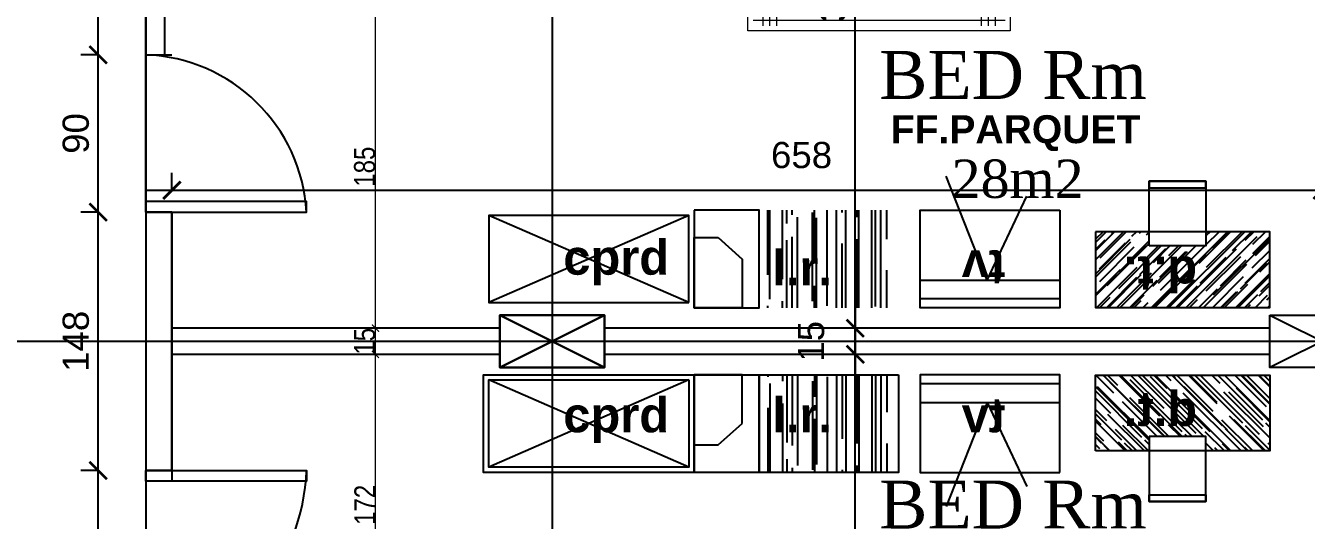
# Model space of a CAD drawing. Extents: x 250879 to 348495, y -51522 to -9360.
# Drawn here: x 284528 to 285261, y -21595 to -21312 of the extents above; entities that cross this region are included whole.
import ezdxf

# ---------------------------------------------------------------- set-up
doc = ezdxf.new("R2010")
doc.units = 0
doc.layers.get('0').update_dxf_attribs({"linetype": 'CONTINUOUS'})
doc.layers.get('DEFPOINTS').update_dxf_attribs({"color": 9, "linetype": 'CONTINUOUS'})
for name, color, linetype in [('AXIS', 1, 'CONTINUOUS'), ('col', 2, 'CONTINUOUS'), ('COLUMN', 5, 'CONTINUOUS'), ('DOOR', 4, 'CONTINUOUS'), ('FURNITURE', 4, 'CONTINUOUS'), ('HATCH', 8, 'CONTINUOUS'), ('Layer3', 50, 'CONTINUOUS'), ('TEXT', 3, 'CONTINUOUS'), ('WALL', 7, 'CONTINUOUS'), ('WALL1', 2, 'CONTINUOUS')]:
    doc.layers.add(name, color=color, linetype=linetype)
doc.layers.add('dimention', color=151, linetype='CONTINUOUS', lineweight=13)
doc.layers.add('FURN', color=126, linetype='CONTINUOUS', lineweight=9)
doc.styles.get("Standard").update_dxf_attribs({"font": 'sanss___.ttf', "height": 15})
doc.styles.add('style2', font='romantic.ttf', dxfattribs={"height": 50})
doc.styles.add('STYLE4', font='arialbd.ttf', dxfattribs={"height": 0.2})
doc.styles.add('yon', font='ARIALN.TTF')
doc.dimstyles.new('CM', dxfattribs={"dimscale": 0, "dimtxt": 12, "dimasz": 0.4, "dimexe": 50, "dimexo": 1000, "dimgap": 0.03, "dimtad": 1, "dimdec": 0, "dimzin": 0, "dimdsep": 46, "dimtxsty": 'yon', "dimblk": 'Ar thick3', "dimcen": 3, "dimdle": 8, "dimse1": 1, "dimse2": 1, "dimclrd": 8, "dimclre": 8, "dimclrt": 30, "dimadec": 0, "dimazin": 0, "dimtfac": 1, "dimtdec": 0, "dimtix": 1, "dimtmove": 1, "dimatfit": 3, "dimfxl": 50, "dimtolj": 1, "dimtzin": 0, "dimlwd": 9, "dimarcsym": 0})
doc.dimstyles.get("Standard").update_dxf_attribs({"dimtxt": 15, "dimasz": 10, "dimexe": 10, "dimexo": 30, "dimgap": 5, "dimtad": 1, "dimdec": 0, "dimdsep": 46, "dimtxsty": 'Standard', "dimblk1": 'ARCHTICK', "dimblk2": 'ARCHTICK', "dimsah": 1, "dimcen": 2.5, "dimdle": 15, "dimclrd": 3, "dimclre": 3, "dimclrt": 3, "dimazin": 0, "dimtfac": 1, "dimtdec": 0, "dimtmove": 2, "dimatfit": 2, "dimldrblk": 'ARCHTICK', "dimfxl": 1.0455, "dimfxlon": 1, "dimtolj": 1, "dimtzin": 0, "dimarcsym": 0})
doc.dimstyles.new('STANDARD$0', dxfattribs={"dimscale": 0, "dimtxt": 12, "dimasz": 8, "dimexe": 15, "dimexo": 0.0625, "dimgap": 2, "dimtad": 1, "dimdec": 0, "dimzin": 0, "dimdsep": 46, "dimtxsty": 'Standard', "dimblk1": 'ARCHTICK', "dimblk2": 'ARCHTICK', "dimsah": 1, "dimcen": 0.09, "dimdle": 15, "dimclrd": 3, "dimclre": 3, "dimclrt": 3, "dimazin": 0, "dimtfac": 1, "dimtdec": 0, "dimtofl": 0, "dimtmove": 1, "dimatfit": 3, "dimldrblk": 'ARCHTICK', "dimfxl": 1.0455, "dimfxlon": 1, "dimtolj": 1, "dimtzin": 0, "dimarcsym": 0})

# ---------------------------------------------------------------- blocks, each defined once
blk = doc.blocks.new('_ARCHTICK')
at = {"color": 0, "linetype": 'ByBlock', "const_width": 0.15}
blk.add_lwpolyline([(-0.5, -0.5), (0.5, 0.5)], dxfattribs=at)
blk = doc.blocks.new('*D56')
at = {"layer": 'DEFPOINTS', "color": 0, "linetype": 'ByBlock', "ltscale": 3, "transparency": 16777216}
for p in [(285269.6, -21406.37), (284611.6, -21418.88), (285269.6, -21429.08)]:
    blk.add_point(p, dxfattribs=at)
at = {"layer": 'WALL1', "color": 3, "linetype": 'ByBlock', "lineweight": -2, "ltscale": 3, "transparency": 16777216}
for p, q in [((284611.6, -21406.37), (284611.6, -21396.37)), ((285269.6, -21406.37), (285269.6, -21396.37)), ((284596.6, -21406.37), (285284.6, -21406.37))]:
    blk.add_line(p, q, dxfattribs=at)
at = {"layer": 'WALL1', "color": 3, "linetype": 'ByBlock', "lineweight": -2, "ltscale": 3, "transparency": 16777216, "xscale": 10, "yscale": 10, "zscale": 10, "rotation": 180}
blk.add_blockref('_ARCHTICK', (284611.6, -21406.37), dxfattribs=at)
at = {"layer": 'WALL1', "color": 3, "linetype": 'ByBlock', "lineweight": -2, "ltscale": 3, "transparency": 16777216, "xscale": 10, "yscale": 10, "zscale": 10}
blk.add_blockref('_ARCHTICK', (285269.6, -21406.37), dxfattribs=at)
at = {"layer": 'WALL1', "color": 3, "linetype": 'ByBlock', "ltscale": 3, "transparency": 16777216, "insert": (284971.78, -21386.33), "char_height": 15, "attachment_point": 5}
blk.add_mtext('\\A1;658', dxfattribs=at)
blk = doc.blocks.new('*D65')
at = {"layer": 'DEFPOINTS', "color": 0, "linetype": 'ByBlock', "ltscale": 3, "transparency": 16777216}
for p in [(285002.52, -21500.33), (285027.25, -21500.33), (285035.88, -21885.33)]:
    blk.add_point(p, dxfattribs=at)
at = {"layer": 'WALL1', "color": 3, "linetype": 'ByBlock', "lineweight": -2, "ltscale": 3, "transparency": 16777216}
for p, q in [((285002.52, -21900.33), (285002.52, -21485.33)), ((285002.52, -21500.33), (284992.52, -21500.33)), ((285003.57, -21885.33), (284992.52, -21885.33))]:
    blk.add_line(p, q, dxfattribs=at)
at = {"layer": 'WALL1', "color": 3, "linetype": 'ByBlock', "lineweight": -2, "ltscale": 3, "transparency": 16777216, "xscale": 10, "yscale": 10, "zscale": 10}
for p, rotation in [((285002.52, -21500.33), 90), ((285002.52, -21885.33), 270)]:
    blk.add_blockref('_ARCHTICK', p, dxfattribs=dict(at, rotation=rotation))
at = {"layer": 'WALL1', "color": 3, "linetype": 'ByBlock', "ltscale": 3, "transparency": 16777216, "insert": (284989.79, -21692.83), "char_height": 15, "attachment_point": 5, "rotation": 90}
blk.add_mtext('\\A1;385', dxfattribs=at)
blk = doc.blocks.new('*D66')
at = {"layer": 'DEFPOINTS', "color": 0, "linetype": 'ByBlock', "ltscale": 3, "transparency": 16777216}
for p in [(285002.52, -21485.33), (285027.25, -21485.33), (285027.25, -21500.33)]:
    blk.add_point(p, dxfattribs=at)
at = {"layer": 'WALL1', "color": 3, "linetype": 'ByBlock', "lineweight": -2, "ltscale": 3, "transparency": 16777216}
for p, q in [((285002.52, -21515.33), (285002.52, -21470.33)), ((285002.52, -21485.33), (284992.52, -21485.33)), ((285002.52, -21500.33), (284992.52, -21500.33))]:
    blk.add_line(p, q, dxfattribs=at)
at = {"layer": 'WALL1', "color": 3, "linetype": 'ByBlock', "lineweight": -2, "ltscale": 3, "transparency": 16777216, "xscale": 10, "yscale": 10, "zscale": 10}
for p, rotation in [((285002.52, -21485.33), 90), ((285002.52, -21500.33), 270)]:
    blk.add_blockref('_ARCHTICK', p, dxfattribs=dict(at, rotation=rotation))
at = {"layer": 'WALL1', "color": 3, "linetype": 'ByBlock', "ltscale": 3, "transparency": 16777216, "insert": (284977.3, -21492.83), "char_height": 15, "attachment_point": 5, "rotation": 90}
blk.add_mtext('\\A1;15', dxfattribs=at)
blk = doc.blocks.new('*D67')
at = {"layer": 'DEFPOINTS', "color": 0, "linetype": 'ByBlock', "ltscale": 3, "transparency": 16777216}
for p in [(285002.52, -21100.33), (285012.1, -21100.33), (285027.25, -21485.33)]:
    blk.add_point(p, dxfattribs=at)
at = {"layer": 'WALL1', "color": 3, "linetype": 'ByBlock', "lineweight": -2, "ltscale": 3, "transparency": 16777216}
for p, q in [((285002.52, -21500.33), (285002.52, -21085.33)), ((285002.52, -21100.33), (284992.52, -21100.33)), ((285002.52, -21485.33), (284992.52, -21485.33))]:
    blk.add_line(p, q, dxfattribs=at)
at = {"layer": 'WALL1', "color": 3, "linetype": 'ByBlock', "lineweight": -2, "ltscale": 3, "transparency": 16777216, "xscale": 10, "yscale": 10, "zscale": 10}
for p, rotation in [((285002.52, -21100.33), 90), ((285002.52, -21485.33), 270)]:
    blk.add_blockref('_ARCHTICK', p, dxfattribs=dict(at, rotation=rotation))
at = {"layer": 'WALL1', "color": 3, "linetype": 'ByBlock', "ltscale": 3, "transparency": 16777216, "insert": (284989.79, -21292.83), "char_height": 15, "attachment_point": 5, "rotation": 90}
blk.add_mtext('\\A1;385', dxfattribs=at)
blk = doc.blocks.new('COLUMN')
at = {"layer": 'AXIS'}
for p, q in [((236924.7, -9644.26), (236984.7, -9674.26)), ((236984.7, -9644.26), (236924.7, -9674.26))]:
    blk.add_line(p, q, dxfattribs=at)
at = {"layer": 'COLUMN'}
blk.add_lwpolyline([(236924.7, -9644.26), (236984.7, -9644.26), (236984.7, -9674.26), (236924.7, -9674.26)], close=True, dxfattribs=at)
blk = doc.blocks.new('*D1106')
at = {"layer": 'DEFPOINTS', "color": 0, "linetype": 'ByBlock', "ltscale": 3, "transparency": 16777216}
for p in [(284569.38, -21566.79), (284596.6, -21566.79), (284596.6, -21672.48)]:
    blk.add_point(p, dxfattribs=at)
at = {"layer": 'WALL1', "color": 3, "linetype": 'ByBlock', "lineweight": -2, "ltscale": 3, "transparency": 16777216}
for p, q in [((284569.38, -21687.48), (284569.38, -21551.79)), ((284569.38, -21566.79), (284559.38, -21566.79)), ((284569.38, -21672.48), (284559.38, -21672.48))]:
    blk.add_line(p, q, dxfattribs=at)
at = {"layer": 'WALL1', "color": 3, "linetype": 'ByBlock', "lineweight": -2, "ltscale": 3, "transparency": 16777216, "xscale": 10, "yscale": 10, "zscale": 10}
for p, rotation in [((284569.38, -21566.79), 90), ((284569.38, -21672.48), 270)]:
    blk.add_blockref('_ARCHTICK', p, dxfattribs=dict(at, rotation=rotation))
at = {"layer": 'WALL1', "color": 3, "linetype": 'ByBlock', "ltscale": 3, "transparency": 16777216, "insert": (284556.64, -21619.64), "char_height": 15, "attachment_point": 5, "rotation": 90}
blk.add_mtext('\\A1;106', dxfattribs=at)
blk = doc.blocks.new('*D1107')
at = {"layer": 'DEFPOINTS', "color": 0, "linetype": 'ByBlock', "ltscale": 3, "transparency": 16777216}
for p in [(284569.38, -21418.88), (284596.6, -21418.88), (284596.6, -21566.79)]:
    blk.add_point(p, dxfattribs=at)
at = {"layer": 'WALL1', "color": 3, "linetype": 'ByBlock', "lineweight": -2, "ltscale": 3, "transparency": 16777216}
for p, q in [((284569.38, -21581.79), (284569.38, -21403.88)), ((284569.38, -21418.88), (284559.38, -21418.88)), ((284569.38, -21566.79), (284559.38, -21566.79))]:
    blk.add_line(p, q, dxfattribs=at)
at = {"layer": 'WALL1', "color": 3, "linetype": 'ByBlock', "lineweight": -2, "ltscale": 3, "transparency": 16777216, "xscale": 10, "yscale": 10, "zscale": 10}
for p, rotation in [((284569.38, -21418.88), 90), ((284569.38, -21566.79), 270)]:
    blk.add_blockref('_ARCHTICK', p, dxfattribs=dict(at, rotation=rotation))
at = {"layer": 'WALL1', "color": 3, "linetype": 'ByBlock', "ltscale": 3, "transparency": 16777216, "insert": (284556.65, -21492.83), "char_height": 15, "attachment_point": 5, "rotation": 90}
blk.add_mtext('\\A1;148', dxfattribs=at)
blk = doc.blocks.new('*D1307')
at = {"layer": 'DEFPOINTS', "color": 0, "linetype": 'ByBlock', "ltscale": 3, "transparency": 16777216}
for p in [(284569.38, -21328.88), (284596.6, -21328.88), (284596.6, -21418.88)]:
    blk.add_point(p, dxfattribs=at)
at = {"layer": 'WALL1', "color": 3, "linetype": 'ByBlock', "lineweight": -2, "ltscale": 3, "transparency": 16777216}
for p, q in [((284569.38, -21433.88), (284569.38, -21313.88)), ((284569.38, -21328.88), (284559.38, -21328.88)), ((284569.38, -21418.88), (284559.38, -21418.88))]:
    blk.add_line(p, q, dxfattribs=at)
at = {"layer": 'WALL1', "color": 3, "linetype": 'ByBlock', "lineweight": -2, "ltscale": 3, "transparency": 16777216, "xscale": 10, "yscale": 10, "zscale": 10}
for p, rotation in [((284569.38, -21328.88), 90), ((284569.38, -21418.88), 270)]:
    blk.add_blockref('_ARCHTICK', p, dxfattribs=dict(at, rotation=rotation))
at = {"layer": 'WALL1', "color": 3, "linetype": 'ByBlock', "ltscale": 3, "transparency": 16777216, "insert": (284556.65, -21373.88), "char_height": 15, "attachment_point": 5, "rotation": 90}
blk.add_mtext('\\A1;90', dxfattribs=at)
blk = doc.blocks.new('*D1308')
at = {"layer": 'DEFPOINTS', "color": 0, "linetype": 'ByBlock', "ltscale": 3, "transparency": 16777216}
for p in [(284569.38, -21152.62), (284596.6, -21152.62), (284596.6, -21328.88)]:
    blk.add_point(p, dxfattribs=at)
at = {"layer": 'WALL1', "color": 3, "linetype": 'ByBlock', "lineweight": -2, "ltscale": 3, "transparency": 16777216}
for p, q in [((284569.38, -21343.88), (284569.38, -21137.62)), ((284569.38, -21152.62), (284559.38, -21152.62)), ((284569.38, -21328.88), (284559.38, -21328.88))]:
    blk.add_line(p, q, dxfattribs=at)
at = {"layer": 'WALL1', "color": 3, "linetype": 'ByBlock', "lineweight": -2, "ltscale": 3, "transparency": 16777216, "xscale": 10, "yscale": 10, "zscale": 10}
for p, rotation in [((284569.38, -21152.62), 90), ((284569.38, -21328.88), 270)]:
    blk.add_blockref('_ARCHTICK', p, dxfattribs=dict(at, rotation=rotation))
at = {"layer": 'WALL1', "color": 3, "linetype": 'ByBlock', "ltscale": 3, "transparency": 16777216, "insert": (284556.64, -21240.75), "char_height": 15, "attachment_point": 5, "rotation": 90}
blk.add_mtext('\\A1;176', dxfattribs=at)
blk = doc.blocks.new('Ar thick3')
at = {"layer": 'dimention'}
blk.add_line((0, 16.2), (0, -16.2), dxfattribs=at)
at = {"layer": 'dimention', "const_width": 1.5}
blk.add_lwpolyline([(-5, -5.1), (5, 4.9)], dxfattribs=at)
blk = doc.blocks.new('*D1327')
at = {"layer": 'DEFPOINTS', "color": 0, "linetype": 'Continuous', "transparency": 16777216}
for p in [(284728.01, -21500.33), (284787.15, -21500.33), (284769.12, -21672.48)]:
    blk.add_point(p, dxfattribs=at)
at = {"layer": 'WALL', "color": 8, "linetype": 'Continuous', "lineweight": 9, "transparency": 16777216}
blk.add_line((284728.01, -21672.08), (284728.01, -21500.73), dxfattribs=at)
at = {"layer": 'WALL', "color": 8, "linetype": 'Continuous', "lineweight": 9, "transparency": 16777216, "xscale": 0.4, "yscale": 0.4, "zscale": 0.4}
for p, rotation in [((284728.01, -21500.33), 90), ((284728.01, -21672.48), 270)]:
    blk.add_blockref('Ar thick3', p, dxfattribs=dict(at, rotation=rotation))
at = {"layer": 'WALL', "color": 30, "linetype": 'Continuous', "transparency": 16777216, "insert": (284721.95, -21586.41), "char_height": 12, "attachment_point": 5, "rotation": 90, "style": 'yon'}
blk.add_mtext('\\A1;172', dxfattribs=at)
blk = doc.blocks.new('*D1328')
at = {"layer": 'DEFPOINTS', "color": 0, "linetype": 'Continuous', "transparency": 16777216}
for p in [(284728.01, -21485.33), (284787.15, -21485.33), (284787.15, -21500.33)]:
    blk.add_point(p, dxfattribs=at)
at = {"layer": 'WALL', "color": 8, "linetype": 'Continuous', "lineweight": 9, "transparency": 16777216}
blk.add_line((284728.01, -21499.93), (284728.01, -21485.73), dxfattribs=at)
at = {"layer": 'WALL', "color": 8, "linetype": 'Continuous', "lineweight": 9, "transparency": 16777216, "xscale": 0.4, "yscale": 0.4, "zscale": 0.4}
for p, rotation in [((284728.01, -21485.33), 90), ((284728.01, -21500.33), 270)]:
    blk.add_blockref('Ar thick3', p, dxfattribs=dict(at, rotation=rotation))
at = {"layer": 'WALL', "color": 30, "linetype": 'Continuous', "transparency": 16777216, "insert": (284721.85, -21492.83), "char_height": 12, "attachment_point": 5, "rotation": 90, "style": 'yon'}
blk.add_mtext('\\A1;15', dxfattribs=at)
blk = doc.blocks.new('*D1329')
at = {"layer": 'DEFPOINTS', "color": 0, "linetype": 'Continuous', "transparency": 16777216}
for p in [(284728.01, -21300.44), (284774.38, -21300.44), (284787.15, -21485.33)]:
    blk.add_point(p, dxfattribs=at)
at = {"layer": 'WALL', "color": 8, "linetype": 'Continuous', "lineweight": 9, "transparency": 16777216}
blk.add_line((284728.01, -21484.93), (284728.01, -21300.84), dxfattribs=at)
at = {"layer": 'WALL', "color": 8, "linetype": 'Continuous', "lineweight": 9, "transparency": 16777216, "xscale": 0.4, "yscale": 0.4, "zscale": 0.4}
for p, rotation in [((284728.01, -21300.44), 90), ((284728.01, -21485.33), 270)]:
    blk.add_blockref('Ar thick3', p, dxfattribs=dict(at, rotation=rotation))
at = {"layer": 'WALL', "color": 30, "linetype": 'Continuous', "transparency": 16777216, "insert": (284721.85, -21392.89), "char_height": 12, "attachment_point": 5, "rotation": 90, "style": 'yon'}
blk.add_mtext('\\A1;185', dxfattribs=at)
blk = doc.blocks.new('BED90')
at = {"color": 1}
for p, q in [((-76122.23, -175772.7), (-76122.23, -175760.9)), ((-76126, -175776.47), (-76137.8, -175776.47)), ((-76118.46, -175776.47), (-76106.66, -175776.47)), ((-76122.23, -175780.24), (-76122.23, -175792.04)), ((-76122.23, -175973.06), (-76122.23, -175961.26)), ((-76126, -175976.83), (-76137.8, -175976.83)), ((-76118.46, -175976.83), (-76106.66, -175976.83)), ((-76122.23, -175980.6), (-76122.23, -175992.4))]:
    blk.add_line(p, q, dxfattribs=at)
at = {"color": 1, "extrusion": (0, 0, -1)}
for centre in [(-76122.23, -175776.47), (-76122.23, -175976.83)]:
    blk.add_ellipse(centre, major_axis=(6.89, 6.89), ratio=1, start_param=3.141593, end_param=9.424778, dxfattribs=at)
at = {"layer": 'FURN'}
for p, q in [((-76144.65, -175750.54), (-76099.65, -175750.54)), ((-76144.65, -175800.54), (-76144.65, -175750.54)), ((-76099.65, -175750.54), (-76099.65, -175800.54)), ((-76299.65, -175800.54), (-76099.65, -175800.54)), ((-76299.65, -175950.54), (-76299.65, -175800.54)), ((-76099.65, -175800.54), (-76144.65, -175800.54)), ((-76099.65, -175800.54), (-76099.65, -175950.54)), ((-76173.81, -175809.03), (-76296.74, -175809.03)), ((-76293.71, -175947.82), (-76293.71, -175803.68)), ((-76289.71, -175947.82), (-76289.71, -175803.68)), ((-76285.71, -175947.82), (-76285.71, -175803.68)), ((-76173.81, -175813.03), (-76296.74, -175813.03)), ((-76136.43, -175809.84), (-76105.32, -175809.84)), ((-76136.43, -175890.57), (-76136.43, -175809.84)), ((-76105.32, -175809.84), (-76105.32, -175890.57)), ((-76173.81, -175817.03), (-76296.74, -175817.03)), ((-76136.43, -175890.17), (-76105.32, -175890.17)), ((-76136.43, -175940.9), (-76136.43, -175890.17)), ((-76105.32, -175890.57), (-76136.43, -175890.57)), ((-76105.32, -175890.17), (-76105.32, -175940.9)), ((-76173.81, -175934.05), (-76296.74, -175934.05)), ((-76173.81, -175938.05), (-76296.74, -175938.05)), ((-76105.32, -175940.9), (-76136.43, -175940.9)), ((-76173.81, -175942.05), (-76296.74, -175942.05)), ((-76099.65, -175950.54), (-76299.65, -175950.54)), ((-76144.65, -175950.56), (-76144.65, -176000.56)), ((-76099.65, -175950.56), (-76144.65, -175950.56)), ((-76099.65, -176000.56), (-76099.65, -175950.56)), ((-76144.65, -176000.56), (-76099.65, -176000.56))]:
    blk.add_line(p, q, dxfattribs=at)
at = {"layer": 'Layer3', "color": 1, "linetype": 'Continuous', "extrusion": (0, 0, -1)}
for centre, major_axis, ratio, start_param, end_param in [((-76202.86, -175770.59), (40.87, 40.87), 1, 1.329085, 1.807955), ((-76648.69, -175909.31), (-358.58, 358.58), 1, 2.139925, 2.31453), ((-76498.83, -176007.66), (-266.06, 266.06), 1, 1.833807, 2.033087), ((-76449.38, -175677.69), (-293.45, 235.51), 0.655482, 3.041952, 3.241233), ((-76643.35, -175824.04), (-497.53, 98.07), 0.665001, 3.05429, 3.228895), ((-76202.86, -175980.48), (-40.87, 40.87), 1, 1.333638, 1.812508)]:
    blk.add_ellipse(centre, major_axis=major_axis, ratio=ratio, start_param=start_param, end_param=end_param, dxfattribs=at)
blk = doc.blocks.new('*D1590')
at = {"layer": 'DEFPOINTS', "color": 0, "linetype": 'ByBlock', "ltscale": 3, "transparency": 16777216}
for p in [(285010.82, -21485.33), (285002.52, -21500.33), (285010.82, -21500.33)]:
    blk.add_point(p, dxfattribs=at)
at = {"layer": 'WALL1', "color": 3, "linetype": 'ByBlock', "lineweight": -2, "ltscale": 3, "transparency": 16777216}
for p, q in [((285002.52, -21470.33), (285002.52, -21515.33)), ((285002.52, -21485.33), (284992.52, -21485.33)), ((285002.52, -21500.33), (284992.52, -21500.33))]:
    blk.add_line(p, q, dxfattribs=at)
at = {"layer": 'WALL1', "color": 3, "linetype": 'ByBlock', "lineweight": -2, "ltscale": 3, "transparency": 16777216, "xscale": 10, "yscale": 10, "zscale": 10}
for p, rotation in [((285002.52, -21485.33), 90), ((285002.52, -21500.33), 270)]:
    blk.add_blockref('_ARCHTICK', p, dxfattribs=dict(at, rotation=rotation))
at = {"layer": 'WALL1', "color": 3, "linetype": 'ByBlock', "ltscale": 3, "transparency": 16777216, "insert": (284977.3, -21492.83), "char_height": 15, "attachment_point": 5, "rotation": 90}
blk.add_mtext('\\A1;15', dxfattribs=at)
blk = doc.blocks.new('tv2')
at = {"layer": 'DOOR'}
for q in [(-170830.87, 60583.73), (-170842.32, 60537.49)]:
    blk.add_line((-170890.4, 60560.21), q, dxfattribs=at)
for points in [[(-170850.36, 60518.61), (-170906.28, 60518.61), (-170906.28, 60598.61), (-170850.36, 60598.61)], [(-170901.09, 60598.61), (-170890.4, 60598.61), (-170890.4, 60518.61), (-170901.09, 60518.61)]]:
    blk.add_lwpolyline(points, close=True, dxfattribs=at)
at = {"layer": 'DOOR', "insert": (-170893.33, 60550.01), "char_height": 20, "width": 203.8184, "attachment_point": 1, "rotation": 90, "style": 'STYLE4'}
blk.add_mtext('tv', dxfattribs=at)
blk = doc.blocks.new('dt')
at = {"layer": 'DOOR'}
h = blk.add_hatch(dxfattribs=at)
h.set_pattern_fill('AR-RROOF', color=256, scale=7, angle=135, style=0)
h.set_pattern_definition([(135, (-170902.4104, 60623.411), (-15.8392, 5.9397), [105, -14, 35, -7]), (135, (-170911.468, 60627.519), (-1.6334, -11.5329), [21, -2.31, 42, -5.25]), (135, (-170909.0925, 60621.6787), (-29.05502, 22.42236), [56, -9.8, 28, -7])])
h.paths.add_polyline_path([(-170859.05, 60723.16), (-170902.41, 60723.16), (-170902.41, 60623.41), (-170859.05, 60623.41), (-170859.05, 60659.95), (-170867.22, 60659.95), (-170867.22, 60692.5), (-170859.05, 60692.5)])
h.paths.add_polyline_path([(-170898.33, 60660.08), (-170898.33, 60705.13), (-170867.68, 60705.13), (-170867.68, 60660.08)], flags=24)
for points in [[(-170859.05, 60723.16), (-170902.41, 60723.16), (-170902.41, 60623.41), (-170859.05, 60623.41)], [(-170867.22, 60692.5), (-170830.15, 60692.5), (-170830.15, 60659.95), (-170867.22, 60659.95)], [(-170830.15, 60692.5), (-170833.95, 60692.5), (-170833.95, 60659.95), (-170830.15, 60659.95)]]:
    blk.add_lwpolyline(points, close=True, dxfattribs=at)
at = {"layer": 'DOOR', "insert": (-170893.33, 60665.08), "char_height": 20, "width": 203.8184, "attachment_point": 1, "rotation": 90, "style": 'STYLE4'}
blk.add_mtext('d.t.', dxfattribs=at)
blk = doc.blocks.new('cp')
at = {"layer": 'DOOR'}
blk.add_line((286410.03, -20595.14), (286397.78, -20608.9), dxfattribs=at)
blk.add_lwpolyline([(286425.76, -20581.38), (286369.84, -20581.38), (286369.84, -20618.63), (286425.76, -20618.63)], close=True, dxfattribs=at)
blk.add_lwpolyline([(286397.78, -20608.9), (286369.84, -20608.9), (286369.84, -20581.38), (286410.03, -20581.38), (286410.03, -20595.14)], dxfattribs=at)

msp = doc.modelspace()

# ---------------------------------------------------------------- hatches: boundary and pattern name
at = {"layer": 'AXIS'}
h = msp.add_hatch(dxfattribs=at)
h.set_pattern_fill('AR-RROOF', color=256, scale=0.5, angle=-90, style=0)
h.set_pattern_definition([(90, (264328.883, -307843.549), (-12.7, 27.94), [190.5, -25.4, 63.5, -12.7]), (90, (264322.533, -307826.658), (-16.891, -12.7), [38.1, -4.191, 76.2, -9.525]), (90, (264318.088, -307837.199), (-8.509, 66.04), [101.6, -17.78, 50.8, -12.7])])
h.paths.add_polyline_path([(284947.51401, -21417.78824), (284947.51401, -21473.70662), (285027.19998, -21473.70662), (285027.19998, -21417.78824)])
h = msp.add_hatch(dxfattribs=at)
h.set_pattern_fill('AR-RROOF', color=256, scale=0.5, angle=-90, style=0)
h.set_pattern_definition([(270, (264328.883, 264857.883), (-12.7, -27.94), [190.5, -25.4, 63.5, -12.7]), (270, (264322.533, 264840.992), (-16.891, 12.7), [38.1, -4.191, 76.2, -9.525]), (270, (264318.088, 264851.533), (-8.509, -66.04), [101.6, -17.78, 50.8, -12.7])])
h.paths.add_polyline_path([(284947.51401, -21567.87769), (284947.51401, -21511.95931), (285027.19998, -21511.95931), (285027.19998, -21567.87769)])

# ---------------------------------------------------------------- linework, layer by layer
for p, q in [((284829.12367, -19817.07692), (284829.12367, -23531.69157)), ((283389.25619, -21492.83296), (285730.34537, -21492.83296))]:
    msp.add_line(p, q, dxfattribs=at)
at = {"layer": 'DOOR'}
for p, q in [((284907.26401, -21420.78824), (284792.871, -21470.70662)), ((284907.26401, -21470.70662), (284792.871, -21420.78824)), ((284907.26401, -21564.87769), (284792.871, -21514.95931)), ((284907.26401, -21514.95931), (284792.871, -21564.87769))]:
    msp.add_line(p, q, dxfattribs=at)
for points in [[(284907.26401, -21470.70662), (284907.26401, -21420.78824), (284792.871, -21420.78824), (284792.871, -21470.70662)], [(284910.26401, -21511.95931), (284910.26401, -21567.87769), (284789.871, -21567.87769), (284789.871, -21511.95931)], [(284907.26401, -21514.95931), (284907.26401, -21564.87769), (284792.871, -21564.87769), (284792.871, -21514.95931)], [(285027.19998, -21511.95931), (285027.19998, -21567.87769), (284947.51401, -21567.87769), (284947.51401, -21511.95931)]]:
    msp.add_lwpolyline(points, close=True, dxfattribs=at)
at = {"layer": 'FURNITURE'}
msp.add_line((284596.60055, -21418.87686), (284688.5639, -21418.87686), dxfattribs=at)
at = {"layer": 'FURNITURE', "flags": 128}
for points in [[(284596.60055, -21418.87686), (284688.5639, -21418.87686), (284688.5639, -21412.87686), (284596.60055, -21412.87686), (284596.60055, -21418.87686)], [(284596.60055, -21566.78907), (284688.5639, -21566.78907), (284688.5639, -21572.78907), (284596.60055, -21572.78907), (284596.60055, -21566.78907)]]:
    msp.add_lwpolyline(points, dxfattribs=at)
at = {"layer": 'FURNITURE'}
for centre, radius, start, end in [((284593.11968, -21424.41843), 95.60496, 3.32290933, 87.91346445), ((284577.59619, -21563.09105), 111.02931, 279.85557473, 358.09131221)]:
    msp.add_arc(centre, radius, start, end, dxfattribs=at)
at = {"layer": 'HATCH', "linetype": 'ByBlock', "ltscale": 3}
for p, q in [((284596.60055, -21314.76607), (284596.60055, -21682.48182)), ((284596.60055, -21418.87686), (284596.60055, -21328.87686))]:
    msp.add_line(p, q, dxfattribs=at)
at = {"layer": 'WALL', "ltscale": 3}
for p, q in [((284596.60055, -20873.78907), (284596.60055, -21314.76607)), ((284596.60055, -21328.87686), (284596.60055, -21092.83296)), ((284607.32787, -21162.6327), (284607.32787, -21328.87686)), ((284596.60055, -21412.87686), (284596.60055, -21492.83296)), ((284611.60055, -21418.87686), (284611.60055, -21492.83296)), ((284799.12367, -21485.33296), (284611.60055, -21485.33296)), ((284791.60055, -21485.33296), (284657.05836, -21485.33296)), ((285239.60055, -21485.33296), (284859.12367, -21485.33296)), ((285239.60055, -21485.33296), (284859.12367, -21485.33296)), ((284596.60055, -21492.83296), (284596.60055, -21572.78907)), ((284611.60055, -21492.83296), (284611.60055, -21572.78907)), ((284799.12367, -21500.33296), (284611.60055, -21500.33296)), ((284791.60055, -21500.33296), (284657.05836, -21500.33296)), ((285239.60055, -21500.33296), (284859.12367, -21500.33296)), ((285239.60055, -21500.33296), (284859.12367, -21500.33296))]:
    msp.add_line(p, q, dxfattribs=at)
at = {"layer": 'WALL', "linetype": 'Continuous'}
msp.add_line((284596.60055, -21328.87686), (284611.60055, -21328.87686), dxfattribs=at)
msp.add_lwpolyline([(284611.60055, -21418.87686), (284596.60055, -21418.87686), (284596.60055, -21566.78907), (284611.60055, -21566.78907)], close=True, dxfattribs=at)
at = {"layer": 'WALL1', "linetype": 'ByBlock', "ltscale": 3}
for p, q in [((284611.60055, -21418.87686), (284596.60055, -21418.87686)), ((284611.60055, -21566.78907), (284596.60055, -21566.78907))]:
    msp.add_line(p, q, dxfattribs=at)

# ---------------------------------------------------------------- block references
at = {"color": 1, "rotation": 89.99999999701105}
msp.add_blockref('BED90', (109140.50227, 54984.46769), dxfattribs=at)
at = {"layer": 'col', "rotation": 90}
for name, p in [('tv2', (345638.22919, 149432.57239)), ('dt', (345863.09251, 149428.95828))]:
    msp.add_blockref(name, p, dxfattribs=at)
at = {"layer": 'col', "xscale": -1, "rotation": 90}
for name, p in [('tv2', (345638.22919, -192418.23831)), ('dt', (345863.09251, -192414.6242))]:
    msp.add_blockref(name, p, dxfattribs=at)
at = {"layer": 'WALL', "linetype": 'Continuous', "rotation": 90}
msp.add_blockref('cp', (264328.88321, -307843.54892), dxfattribs=at)
at = {"layer": 'WALL', "linetype": 'Continuous'}
for p in [(47874.42419, -11833.57644), (48314.90107, -11833.57644)]:
    msp.add_blockref('COLUMN', p, dxfattribs=at)
at = {"layer": 'WALL', "linetype": 'Continuous', "xscale": -1}
for name, p, rotation in [('COLUMN', (47874.42419, -31152.08948), 180), ('cp', (264328.88321, 264857.883), 90)]:
    msp.add_blockref(name, p, dxfattribs=dict(at, rotation=rotation))

# ---------------------------------------------------------------- texts
at = {"layer": 'DOOR', "char_height": 20, "width": 203.81837, "style": 'STYLE4'}
for s, insert, attachment_point in [('cprd', (284835.47678, -21460.75356), 7), ('l.r.', (284955.04206, -21460.75356), 7), ('cprd', (284835.47678, -21524.91237), 1), ('l.r.', (284955.04206, -21524.91237), 1)]:
    msp.add_mtext(s, dxfattribs=dict(at, insert=insert, attachment_point=attachment_point))
at = {"layer": 'TEXT'}
for s, insert, char_height, width, attachment_point, style in [('BED Rm', (285016.1437, -21354.21929), 27.44, 455.7181, 7, 'style2'), ('FF.PARQUET', (285022.81723, -21384.01807), 16, 173.1975406, 7, 'STYLE4'), ('28m2', (285057.61385, -21388.83479), 21.952, 364.57448, 1, 'style2'), ('BED Rm', (285016.1437, -21600.07646), 27.44, 455.7181, 7, 'style2')]:
    msp.add_mtext(s, dxfattribs=dict(at, insert=insert, char_height=char_height, width=width, attachment_point=attachment_point, style=style))

# ---------------------------------------------------------------- dimensions: what is measured, and where the dimension line sits
at = {"layer": 'WALL', "linetype": 'Continuous'}
for base, p1, p2, picture, middle in [((284728.0061, -21300.44458), (284787.1499, -21485.33296), (284774.37849, -21300.44458), '*D1329', (284721.84922, -21392.88877)), ((284728.0061, -21485.33296), (284787.1499, -21500.33296), (284787.1499, -21485.33296), '*D1328', (284721.84922, -21492.83296)), ((284728.0061, -21500.33296), (284769.12367, -21672.48182), (284787.1499, -21500.33296), '*D1327', (284721.95154, -21586.40739))]:
    dim = msp.add_linear_dim(base=base, p1=p1, p2=p2, angle=90, dimstyle='CM', override={"dimscale": 1}, dxfattribs=at)
    dim.commit()
    dim.dimension.update_dxf_attribs({"geometry": picture, "text_midpoint": middle})
at = {"layer": 'WALL1', "linetype": 'ByBlock', "ltscale": 3}
for base, p1, p2, angle, picture, middle in [((285002.52332, -21100.33296), (285027.25328, -21485.33296), (285012.10344, -21100.33296), 90, '*D67', (284989.78669, -21292.83296)), ((285002.52332, -21485.33296), (285027.25328, -21500.33296), (285027.25328, -21485.33296), 90, '*D66', (284977.29698, -21492.83296)), ((285002.52332, -21500.33296), (285010.81622, -21485.33296), (285010.81622, -21500.33296), 270, '*D1590', (284977.29698, -21492.83296)), ((285002.52332, -21500.33296), (285035.87898, -21885.33296), (285027.25328, -21500.33296), 90, '*D65', (284989.78669, -21692.83296))]:
    dim = msp.add_linear_dim(base=base, p1=p1, p2=p2, angle=angle, dimstyle='Standard', dxfattribs=at)
    dim.commit()
    dim.dimension.update_dxf_attribs({"geometry": picture, "text_midpoint": middle})
for base, p1, p2, picture, middle in [((284569.38004, -21152.62145), (284596.60055, -21328.87686), (284596.60055, -21152.62145), '*D1308', (284556.64341, -21240.74916)), ((284569.38004, -21328.87686), (284596.60055, -21418.87686), (284596.60055, -21328.87686), '*D1307', (284556.6537, -21373.87686)), ((284569.38004, -21418.87686), (284596.60055, -21566.78907), (284596.60055, -21418.87686), '*D1107', (284556.6537, -21492.83296)), ((284569.38004, -21566.78907), (284596.60055, -21672.48182), (284596.60055, -21566.78907), '*D1106', (284556.64341, -21619.63545))]:
    dim = msp.add_linear_dim(base=base, p1=p1, p2=p2, angle=90, dimstyle='STANDARD$0', override={"dimscale": 1, "dimtxt": 15, "dimasz": 10, "dimexe": 10, "dimexo": 30, "dimgap": 5, "dimzin": 8, "dimcen": 2.5, "dimtofl": 1, "dimatfit": 2}, dxfattribs=at)
    dim.commit()
    dim.dimension.update_dxf_attribs({"geometry": picture, "text_midpoint": middle})
dim = msp.add_linear_dim(base=(285269.60055, -21406.36764), p1=(284611.60055, -21418.87686), p2=(285269.60055, -21429.08296), dimstyle='Standard', override={"dimtmove": 1}, dxfattribs=at)
dim.commit()
dim.dimension.update_dxf_attribs({"geometry": '*D56', "text_midpoint": (284971.78476, -21399.06219), "dimtype": 160})

doc.saveas('drawing.dxf')
